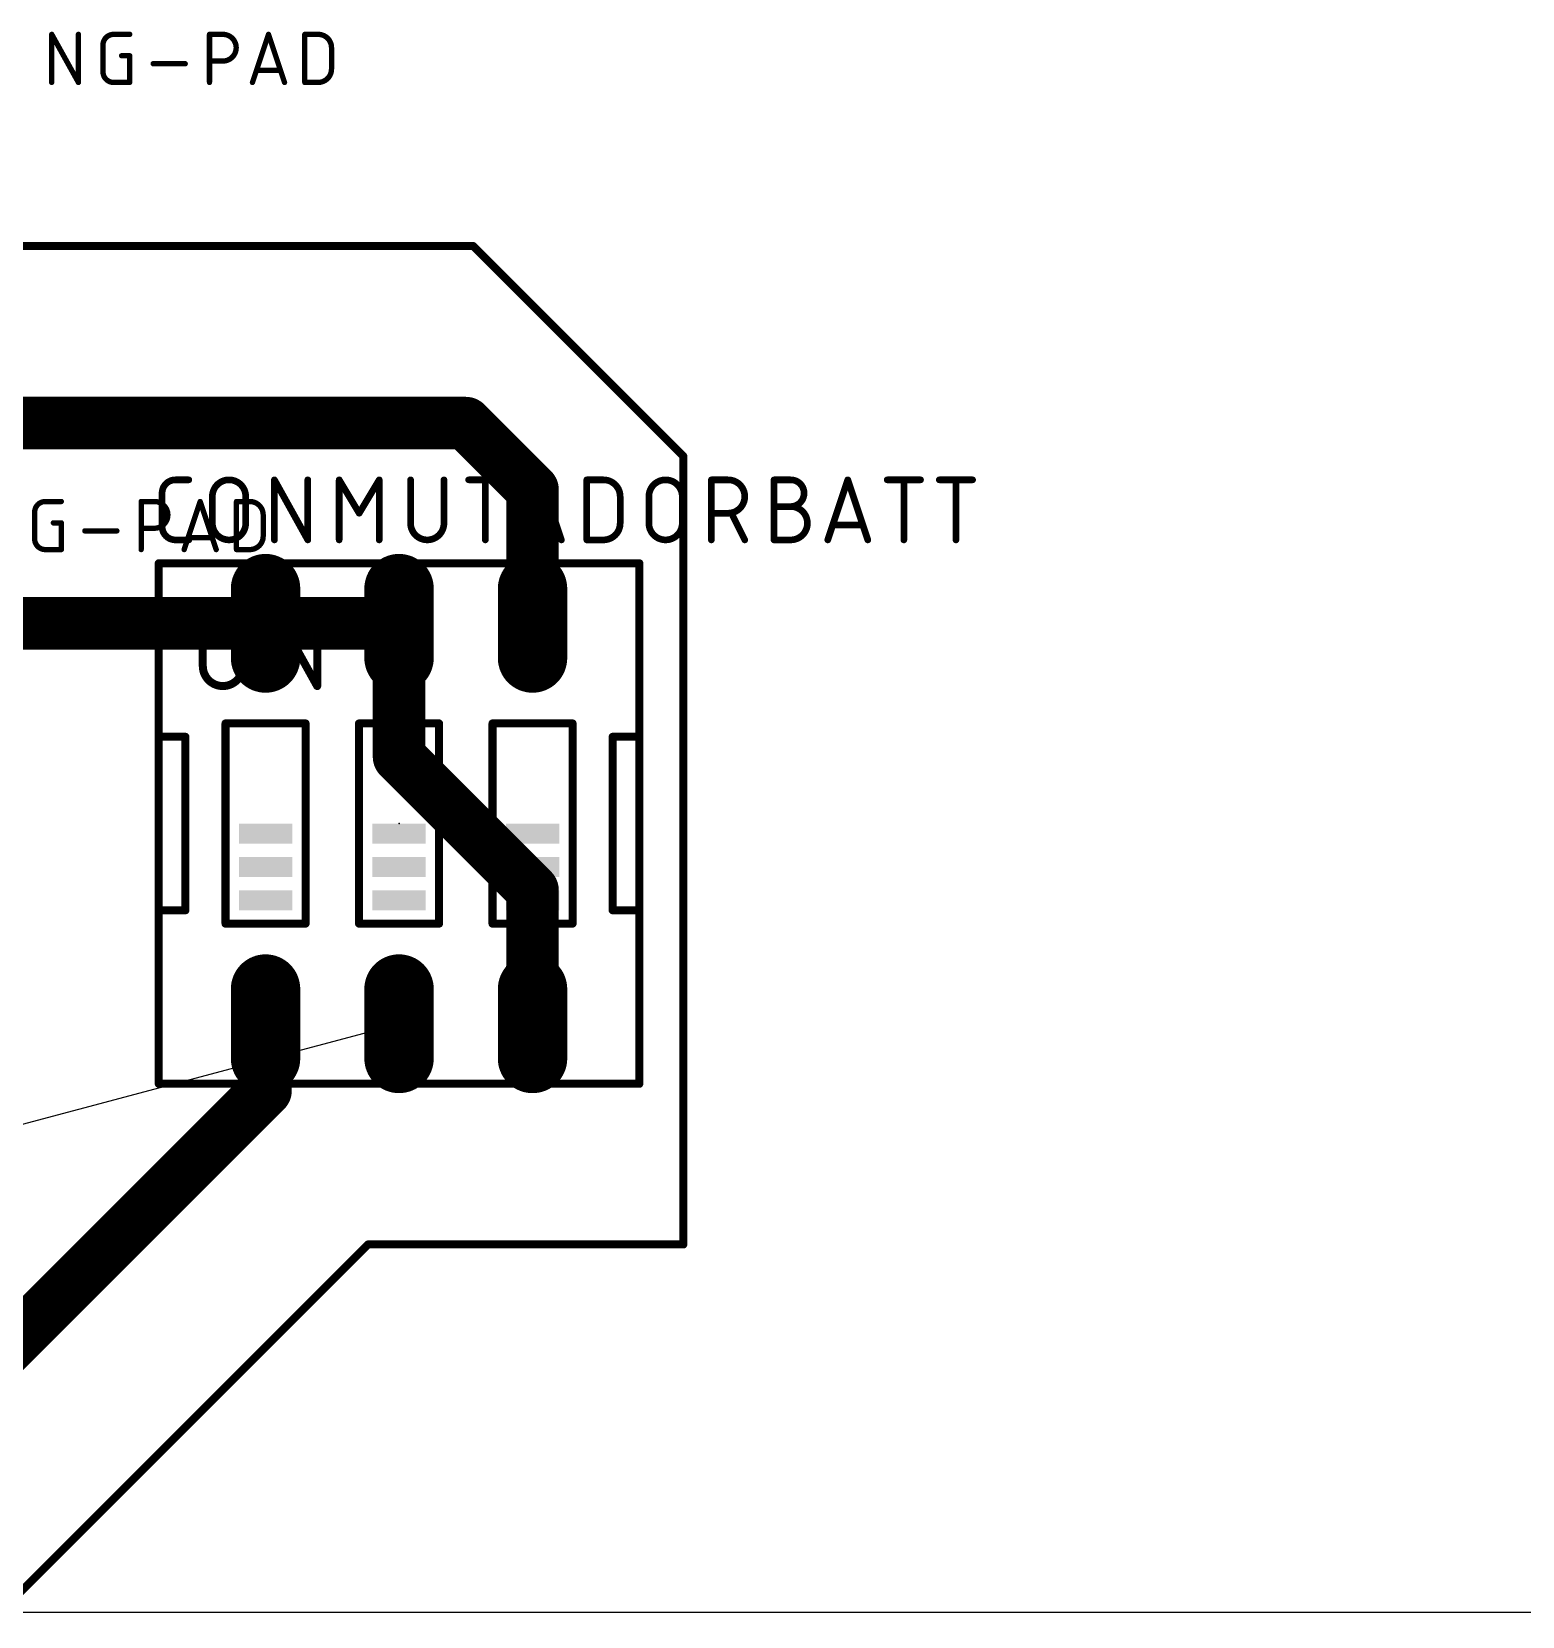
# Model space of a CAD drawing. Extents: x 0 to 132, y 0 to 67.
# Drawn here: x 37.6 to 65.96, y -0.08 to 30.08 of the extents above; entities that cross this region are included whole.
import ezdxf

# ---------------------------------------------------------------- set-up
doc = ezdxf.new("R2010")
doc.units = 0
for name, color, linetype in [('16', 132, 'CONTINUOUS'), ('17', 110, 'CONTINUOUS'), ('19', 53, 'CONTINUOUS'), ('20', 31, 'CONTINUOUS'), ('21', 253, 'CONTINUOUS'), ('23', 53, 'CONTINUOUS'), ('25', 253, 'CONTINUOUS'), ('27', 253, 'CONTINUOUS'), ('51', 253, 'CONTINUOUS')]:
    doc.layers.add(name, color=color, linetype=linetype)

# ---------------------------------------------------------------- blocks, each defined once
blk = doc.blocks.new('RECT')
blk.add_solid([(-0.5, -0.5), (0.5, -0.5), (-0.5, 0.5), (0.5, 0.5)])
blk = doc.blocks.new('LONGP100')
at = {"const_width": 1}
blk.add_lwpolyline([(-0.5, 0), (0.5, 0)], dxfattribs=at)
at = {"const_width": 0.5}
for points in [[(-0.5, 0.25, 1), (-0.5, -0.25)], [(0.5, -0.25, 1), (0.5, 0.25)]]:
    blk.add_lwpolyline(points, format="xyb", dxfattribs=at)

msp = doc.modelspace()

# ---------------------------------------------------------------- linework, layer by layer
at = {"layer": '16'}
for points, const_width in [([(46, 26), (33, 26)], 0.1524), ([(50, 22), (46, 26)], 0.1524), ([(35.7, 22.63), (45.86, 22.63)], 1), ([(45.86, 22.63), (47.13, 21.36)], 1), ([(50, 7), (50, 22)], 0.1524), ([(47.13, 21.36), (47.13, 18.82)], 1), ([(35.7, 18.82), (42.05, 18.82)], 1), ([(44.59, 18.82), (42.05, 18.82)], 1), ([(44.59, 18.82), (44.59, 16.28)], 1), ([(44.59, 16.28), (47.13, 13.74)], 1), ([(47.13, 13.74), (47.13, 11.2)], 1), ([(42.05, 9.93), (42.05, 11.2)], 1), ([(34.43, 2.31), (42.05, 9.93)], 1), ([(37, 0), (44, 7)], 0.1524), ([(44, 7), (50, 7)], 0.1524)]:
    msp.add_lwpolyline(points, dxfattribs=dict(at, const_width=const_width))
for points, const_width in [([(46.0269, 26.0269, 1), (45.9731, 25.9731)], 0.0762), ([(46, 25.9619, 1), (46, 26.0381)], 0.0762), ([(46.0368, 22.8068, 1), (45.6832, 22.4532)], 0.5), ([(45.86, 22.38, 1), (45.86, 22.88)], 0.5), ([(50.0381, 22, 1), (49.9619, 22)], 0.0762), ([(49.9731, 21.9731, 1), (50.0269, 22.0269)], 0.0762), ([(47.38, 21.36, 1), (46.88, 21.36)], 0.5), ([(46.9532, 21.1832, 1), (47.3068, 21.5368)], 0.5), ([(42.05, 19.07, 1), (42.05, 18.57)], 0.5), ([(42.05, 18.57, 1), (42.05, 19.07)], 0.5), ([(44.84, 18.82, 1), (44.34, 18.82)], 0.5), ([(44.59, 18.57, 1), (44.59, 19.07)], 0.5), ([(46.88, 18.82, 1), (47.38, 18.82)], 0.5), ([(44.7668, 16.4568, 1), (44.4132, 16.1032)], 0.5), ([(44.34, 16.28, 1), (44.84, 16.28)], 0.5), ([(47.38, 13.74, 1), (46.88, 13.74)], 0.5), ([(46.9532, 13.5632, 1), (47.3068, 13.9168)], 0.5), ([(42.3, 11.2, 1), (41.8, 11.2)], 0.5), ([(46.88, 11.2, 1), (47.38, 11.2)], 0.5), ([(42.2268, 9.7532, 1), (41.8732, 10.1068)], 0.5), ([(41.8, 9.93, 1), (42.3, 9.93)], 0.5), ([(44, 7.0381, 1), (44, 6.9619)], 0.0762), ([(44.0269, 6.9731, 1), (43.9731, 7.0269)], 0.0762), ([(49.9619, 7, 1), (50.0381, 7)], 0.0762), ([(50, 6.9619, 1), (50, 7.0381)], 0.0762)]:
    msp.add_lwpolyline(points, format="xyb", dxfattribs=dict(at, const_width=const_width))
at = {"layer": '19'}
msp.add_line((25.54, 6.12), (44.59, 11.2), dxfattribs=at)
at = {"layer": '20'}
msp.add_line((0, 0), (132, 0), dxfattribs=at)
at = {"layer": '21', "const_width": 0.1524}
for points in [[(49.162, 19.963), (40.018, 19.963)], [(40.018, 19.963), (40.018, 16.661)], [(49.162, 16.661), (49.162, 19.963)], [(41.288, 16.915), (41.288, 13.105)], [(41.288, 16.915), (42.812, 16.915)], [(42.812, 13.105), (42.812, 16.915)], [(43.828, 16.915), (43.828, 13.105)], [(43.828, 16.915), (45.352, 16.915)], [(45.352, 13.105), (45.352, 16.915)], [(46.368, 16.915), (46.368, 13.105)], [(46.368, 16.915), (47.892, 16.915)], [(47.892, 13.105), (47.892, 16.915)], [(40.526, 16.661), (40.018, 16.661)], [(40.018, 16.661), (40.018, 13.359)], [(40.526, 13.359), (40.526, 16.661)], [(49.162, 16.661), (48.654, 16.661)], [(48.654, 16.661), (48.654, 13.359)], [(49.162, 13.359), (49.162, 16.661)], [(40.018, 13.359), (40.526, 13.359)], [(40.018, 13.359), (40.018, 10.057)], [(48.654, 13.359), (49.162, 13.359)], [(49.162, 10.057), (49.162, 13.359)], [(42.812, 13.105), (41.288, 13.105)], [(45.352, 13.105), (43.828, 13.105)], [(47.892, 13.105), (46.368, 13.105)], [(40.018, 10.057), (49.162, 10.057)]]:
    msp.add_lwpolyline(points, dxfattribs=at)
at = {"layer": '21', "const_width": 0.0762}
for points in [[(40.018, 20.0011, 1), (40.018, 19.9249)], [(40.0561, 19.963, 1), (39.9799, 19.963)], [(49.2001, 19.963, 1), (49.1239, 19.963)], [(49.162, 19.9249, 1), (49.162, 20.0011)], [(41.3261, 16.915, 1), (41.2499, 16.915)], [(41.288, 16.9531, 1), (41.288, 16.8769)], [(42.8501, 16.915, 1), (42.7739, 16.915)], [(42.812, 16.8769, 1), (42.812, 16.9531)], [(43.8661, 16.915, 1), (43.7899, 16.915)], [(43.828, 16.9531, 1), (43.828, 16.8769)], [(45.3901, 16.915, 1), (45.3139, 16.915)], [(45.352, 16.8769, 1), (45.352, 16.9531)], [(46.4061, 16.915, 1), (46.3299, 16.915)], [(46.368, 16.9531, 1), (46.368, 16.8769)], [(47.9301, 16.915, 1), (47.8539, 16.915)], [(47.892, 16.8769, 1), (47.892, 16.9531)], [(40.018, 16.6991, 1), (40.018, 16.6229)], [(40.0561, 16.661, 1), (39.9799, 16.661)], [(39.9799, 16.661, 1), (40.0561, 16.661)], [(40.5641, 16.661, 1), (40.4879, 16.661)], [(40.526, 16.6229, 1), (40.526, 16.6991)], [(48.654, 16.6991, 1), (48.654, 16.6229)], [(48.6921, 16.661, 1), (48.6159, 16.661)], [(49.2001, 16.661, 1), (49.1239, 16.661)], [(49.1239, 16.661, 1), (49.2001, 16.661)], [(49.162, 16.6229, 1), (49.162, 16.6991)], [(40.018, 13.3971, 1), (40.018, 13.3209)], [(40.0561, 13.359, 1), (39.9799, 13.359)], [(39.9799, 13.359, 1), (40.0561, 13.359)], [(40.4879, 13.359, 1), (40.5641, 13.359)], [(40.526, 13.3209, 1), (40.526, 13.3971)], [(48.654, 13.3971, 1), (48.654, 13.3209)], [(48.6159, 13.359, 1), (48.6921, 13.359)], [(49.2001, 13.359, 1), (49.1239, 13.359)], [(49.1239, 13.359, 1), (49.2001, 13.359)], [(49.162, 13.3209, 1), (49.162, 13.3971)], [(41.288, 13.1431, 1), (41.288, 13.0669)], [(41.2499, 13.105, 1), (41.3261, 13.105)], [(42.7739, 13.105, 1), (42.8501, 13.105)], [(42.812, 13.0669, 1), (42.812, 13.1431)], [(43.828, 13.1431, 1), (43.828, 13.0669)], [(43.7899, 13.105, 1), (43.8661, 13.105)], [(45.3139, 13.105, 1), (45.3901, 13.105)], [(45.352, 13.0669, 1), (45.352, 13.1431)], [(46.368, 13.1431, 1), (46.368, 13.0669)], [(46.3299, 13.105, 1), (46.4061, 13.105)], [(47.8539, 13.105, 1), (47.9301, 13.105)], [(47.892, 13.0669, 1), (47.892, 13.1431)], [(40.018, 10.0951, 1), (40.018, 10.0189)], [(39.9799, 10.057, 1), (40.0561, 10.057)], [(49.1239, 10.057, 1), (49.2001, 10.057)], [(49.162, 10.0189, 1), (49.162, 10.0951)]]:
    msp.add_lwpolyline(points, format="xyb", dxfattribs=at)
at = {"layer": '23'}
msp.add_point((44.59, 15.01), dxfattribs=at)
at = {"layer": '25'}
for points, const_width in [([(40.3355, 21.5505, 0.4142), (40.0815, 21.2965)], 0.127), ([(40.3355, 21.5822, 1), (40.3355, 21.5188)], 0.0635), ([(40.3355, 21.5188, 1), (40.3355, 21.5822)], 0.0635), ([(40.5895, 21.5188, 1), (40.5895, 21.5822)], 0.0635), ([(41.6727, 21.233, 1), (41.0377, 21.233)], 0.127), ([(42.2506, 21.5505, 1), (42.1871, 21.5505)], 0.0635), ([(42.2466, 21.5659, 1), (42.1911, 21.5351)], 0.0635), ([(42.8856, 21.5505, 1), (42.8221, 21.5505)], 0.0635), ([(43.4825, 21.5505, 1), (43.419, 21.5505)], 0.0635), ([(43.478, 21.5668, 1), (43.4235, 21.5342)], 0.0635), ([(44.2445, 21.5505, 1), (44.181, 21.5505)], 0.0635), ([(44.24, 21.5342, 1), (44.1855, 21.5668)], 0.0635), ([(44.8414, 21.5505, 1), (44.7779, 21.5505)], 0.0635), ([(45.4764, 21.5505, 1), (45.4129, 21.5505)], 0.0635), ([(45.9145, 21.5822, 1), (45.9145, 21.5188)], 0.0635), ([(46.2638, 21.5505, 1), (46.2003, 21.5505)], 0.0635), ([(46.5495, 21.5188, 1), (46.5495, 21.5822)], 0.0635), ([(47.329, 21.5605, 1), (47.2687, 21.5405)], 0.0635), ([(47.329, 21.5405, 1), (47.2687, 21.5605)], 0.0635), ([(48.1942, 21.5505, 1), (48.1307, 21.5505)], 0.0635), ([(48.1624, 21.5822, 1), (48.1624, 21.5188)], 0.0635), ([(48.7974, 21.233, 0.4142), (48.4799, 21.5505)], 0.127), ([(48.4799, 21.5822, 1), (48.4799, 21.5188)], 0.0635), ([(48.4799, 21.5188, 1), (48.4799, 21.5822)], 0.0635), ([(49.9785, 21.233, 1), (49.3435, 21.233)], 0.127), ([(50.5647, 21.5505, 1), (50.5012, 21.5505)], 0.0635), ([(50.5329, 21.5822, 1), (50.5329, 21.5188)], 0.0635), ([(50.8504, 20.9155, 1), (50.8504, 21.5505)], 0.127), ([(50.8504, 21.5822, 1), (50.8504, 21.5188)], 0.0635), ([(50.8504, 21.5188, 1), (50.8504, 21.5822)], 0.0635), ([(51.7565, 21.5505, 1), (51.693, 21.5505)], 0.0635), ([(51.7248, 21.5822, 1), (51.7248, 21.5188)], 0.0635), ([(52.0423, 21.0425, 1), (52.0423, 21.5505)], 0.127), ([(52.0423, 21.5822, 1), (52.0423, 21.5188)], 0.0635), ([(52.0423, 21.5188, 1), (52.0423, 21.5822)], 0.0635), ([(53.1583, 21.5605, 1), (53.098, 21.5405)], 0.0635), ([(53.1583, 21.5405, 1), (53.098, 21.5605)], 0.0635), ([(53.8774, 21.5822, 1), (53.8774, 21.5188)], 0.0635), ([(54.2267, 21.5505, 1), (54.1632, 21.5505)], 0.0635), ([(54.5124, 21.5188, 1), (54.5124, 21.5822)], 0.0635), ([(54.868, 21.5822, 1), (54.868, 21.5188)], 0.0635), ([(55.2173, 21.5505, 1), (55.1538, 21.5505)], 0.0635), ([(55.503, 21.5188, 1), (55.503, 21.5822)], 0.0635), ([(40.1133, 21.2965, 1), (40.0498, 21.2965)], 0.0635), ([(40.0498, 21.2965, 1), (40.1133, 21.2965)], 0.0635), ([(41.0695, 21.233, 1), (41.006, 21.233)], 0.0635), ([(41.006, 21.233, 1), (41.0695, 21.233)], 0.0635), ([(41.7045, 21.233, 1), (41.641, 21.233)], 0.0635), ([(41.641, 21.233, 1), (41.7045, 21.233)], 0.0635), ([(48.8292, 21.233, 1), (48.7657, 21.233)], 0.0635), ([(48.7657, 21.233, 1), (48.8292, 21.233)], 0.0635), ([(49.3753, 21.233, 1), (49.3118, 21.233)], 0.0635), ([(49.3118, 21.233, 1), (49.3753, 21.233)], 0.0635), ([(50.0103, 21.233, 1), (49.9468, 21.233)], 0.0635), ([(49.9468, 21.233, 1), (50.0103, 21.233)], 0.0635), ([(43.8045, 20.9318, 1), (43.859, 20.8992)], 0.0635), ([(43.8045, 20.8992, 1), (43.859, 20.9318)], 0.0635), ([(50.5329, 20.9473, 1), (50.5329, 20.8838)], 0.0635), ([(50.8504, 20.9473, 1), (50.8504, 20.8838)], 0.0635), ([(50.8504, 20.8838, 1), (50.8504, 20.9473)], 0.0635), ([(50.9423, 20.9297, 1), (50.8855, 20.9013)], 0.0635), ([(51.7248, 21.0742, 1), (51.7248, 21.0108)], 0.0635), ([(52.0423, 20.4075, 1), (52.0423, 21.0425)], 0.127), ([(52.0423, 21.0742, 1), (52.0423, 21.0108)], 0.0635), ([(52.0423, 21.0742, 1), (52.0423, 21.0108)], 0.0635), ([(52.0423, 21.0108, 1), (52.0423, 21.0742)], 0.0635), ([(40.0815, 20.6615, 0.4142), (40.3355, 20.4075)], 0.127), ([(40.1133, 20.6615, 1), (40.0498, 20.6615)], 0.0635), ([(40.0498, 20.6615, 1), (40.1133, 20.6615)], 0.0635), ([(41.0377, 20.725, 1), (41.6727, 20.725)], 0.127), ([(41.0695, 20.725, 1), (41.006, 20.725)], 0.0635), ([(41.006, 20.725, 1), (41.0695, 20.725)], 0.0635), ([(41.7045, 20.725, 1), (41.641, 20.725)], 0.0635), ([(41.641, 20.725, 1), (41.7045, 20.725)], 0.0635), ([(44.8096, 20.725, 1), (45.4446, 20.725)], 0.127), ([(44.8414, 20.725, 1), (44.7779, 20.725)], 0.0635), ([(44.7779, 20.725, 1), (44.8414, 20.725)], 0.0635), ([(45.4764, 20.725, 1), (45.4129, 20.725)], 0.0635), ([(45.4129, 20.725, 1), (45.4764, 20.725)], 0.0635), ([(47.0131, 20.725, 1), (47.0131, 20.6615)], 0.0635), ([(47.5846, 20.6615, 1), (47.5846, 20.725)], 0.0635), ([(48.4799, 20.4075, 0.4142), (48.7974, 20.725)], 0.127), ([(48.8292, 20.725, 1), (48.7657, 20.725)], 0.0635), ([(48.7657, 20.725, 1), (48.8292, 20.725)], 0.0635), ([(49.3435, 20.725, 1), (49.9785, 20.725)], 0.127), ([(49.3753, 20.725, 1), (49.3118, 20.725)], 0.0635), ([(49.3118, 20.725, 1), (49.3753, 20.725)], 0.0635), ([(50.0103, 20.725, 1), (49.9468, 20.725)], 0.0635), ([(49.9468, 20.725, 1), (50.0103, 20.725)], 0.0635), ([(52.8424, 20.725, 1), (52.8424, 20.6615)], 0.0635), ([(53.4139, 20.6615, 1), (53.4139, 20.725)], 0.0635), ([(40.3355, 20.4393, 1), (40.3355, 20.3758)], 0.0635), ([(40.3355, 20.3758, 1), (40.3355, 20.4393)], 0.0635), ([(40.5895, 20.3758, 1), (40.5895, 20.4393)], 0.0635), ([(42.1871, 20.4075, 1), (42.2506, 20.4075)], 0.0635), ([(42.8221, 20.4075, 1), (42.8856, 20.4075)], 0.0635), ([(42.8261, 20.3921, 1), (42.8816, 20.4229)], 0.0635), ([(43.419, 20.4075, 1), (43.4825, 20.4075)], 0.0635), ([(44.181, 20.4075, 1), (44.2445, 20.4075)], 0.0635), ([(46.2003, 20.4075, 1), (46.2638, 20.4075)], 0.0635), ([(46.8877, 20.4175, 1), (46.948, 20.3975)], 0.0635), ([(47.6497, 20.3975, 1), (47.71, 20.4175)], 0.0635), ([(48.1624, 20.4393, 1), (48.1624, 20.3758)], 0.0635), ([(48.1307, 20.4075, 1), (48.1942, 20.4075)], 0.0635), ([(48.4799, 20.4393, 1), (48.4799, 20.3758)], 0.0635), ([(48.4799, 20.3758, 1), (48.4799, 20.4393)], 0.0635), ([(50.5012, 20.4075, 1), (50.5647, 20.4075)], 0.0635), ([(51.1395, 20.3933, 1), (51.1963, 20.4217)], 0.0635), ([(51.693, 20.4075, 1), (51.7565, 20.4075)], 0.0635), ([(51.7248, 20.4393, 1), (51.7248, 20.3758)], 0.0635), ([(52.0423, 20.4393, 1), (52.0423, 20.3758)], 0.0635), ([(52.0423, 20.3758, 1), (52.0423, 20.4393)], 0.0635), ([(52.717, 20.4175, 1), (52.7773, 20.3975)], 0.0635), ([(53.479, 20.3975, 1), (53.5393, 20.4175)], 0.0635), ([(54.1632, 20.4075, 1), (54.2267, 20.4075)], 0.0635), ([(55.1538, 20.4075, 1), (55.2173, 20.4075)], 0.0635)]:
    msp.add_lwpolyline(points, format="xyb", dxfattribs=dict(at, const_width=const_width))
at = {"layer": '25', "const_width": 0.127}
for points in [[(40.3355, 21.5505), (40.5895, 21.5505)], [(42.2188, 20.4075), (42.2188, 21.5505)], [(42.2188, 21.5505), (42.8538, 20.4075)], [(42.8538, 20.4075), (42.8538, 21.5505)], [(43.4507, 20.4075), (43.4507, 21.5505)], [(43.4507, 21.5505), (43.8317, 20.9155)], [(43.8317, 20.9155), (44.2127, 21.5505)], [(44.2127, 21.5505), (44.2127, 20.4075)], [(44.8096, 21.5505), (44.8096, 20.725)], [(45.4446, 20.725), (45.4446, 21.5505)], [(45.9145, 21.5505), (46.5495, 21.5505)], [(46.232, 20.4075), (46.232, 21.5505)], [(46.9178, 20.4075), (47.2988, 21.5505)], [(47.2988, 21.5505), (47.6798, 20.4075)], [(48.1624, 20.4075), (48.1624, 21.5505)], [(48.1624, 21.5505), (48.4799, 21.5505)], [(50.5329, 20.4075), (50.5329, 21.5505)], [(50.5329, 21.5505), (50.8504, 21.5505)], [(51.7248, 20.4075), (51.7248, 21.5505)], [(51.7248, 21.5505), (52.0423, 21.5505)], [(52.7471, 20.4075), (53.1281, 21.5505)], [(53.1281, 21.5505), (53.5091, 20.4075)], [(53.8774, 21.5505), (54.5124, 21.5505)], [(54.1949, 20.4075), (54.1949, 21.5505)], [(54.868, 21.5505), (55.503, 21.5505)], [(55.1855, 20.4075), (55.1855, 21.5505)], [(40.0815, 20.6615), (40.0815, 21.2965)], [(41.0377, 20.725), (41.0377, 21.233)], [(41.6727, 21.233), (41.6727, 20.725)], [(48.7974, 21.233), (48.7974, 20.725)], [(49.3435, 20.725), (49.3435, 21.233)], [(49.9785, 21.233), (49.9785, 20.725)], [(50.8504, 20.9155), (50.5329, 20.9155)], [(51.1679, 20.4075), (50.9139, 20.9155)], [(51.7248, 21.0425), (52.0423, 21.0425)], [(47.5846, 20.6933), (47.0131, 20.6933)], [(53.4139, 20.6933), (52.8424, 20.6933)], [(40.5895, 20.4075), (40.3355, 20.4075)], [(48.4799, 20.4075), (48.1624, 20.4075)], [(52.0423, 20.4075), (51.7248, 20.4075)]]:
    msp.add_lwpolyline(points, dxfattribs=at)
at = {"layer": '27', "const_width": 0.1016}
for points in [[(37.9813, 29.1133), (37.9813, 30.0277)], [(37.9813, 30.0277), (38.4893, 29.1133)], [(38.4893, 29.1133), (38.4893, 30.0277)], [(38.9566, 29.3165), (38.9566, 29.8245)], [(39.1598, 30.0277), (39.4646, 30.0277)], [(40.9835, 29.1133), (40.9835, 30.0277)], [(40.9835, 30.0277), (41.2375, 30.0277)], [(41.8014, 29.1133), (42.1062, 30.0277)], [(42.1062, 30.0277), (42.411, 29.1133)], [(42.7971, 29.1133), (42.7971, 30.0277)], [(42.7971, 30.0277), (43.0511, 30.0277)], [(39.3122, 29.6213), (39.4646, 29.6213)], [(39.4646, 29.6213), (39.4646, 29.1133)], [(41.2375, 29.5197), (40.9835, 29.5197)], [(43.3051, 29.7737), (43.3051, 29.3673)], [(39.9117, 29.4689), (40.5213, 29.4689)], [(42.3348, 29.3419), (41.8776, 29.3419)], [(39.4646, 29.1133), (39.1598, 29.1133)], [(43.0511, 29.1133), (42.7971, 29.1133)], [(37.8598, 21.1377), (38.1646, 21.1377)], [(39.6835, 20.2233), (39.6835, 21.1377)], [(39.6835, 21.1377), (39.9375, 21.1377)], [(40.5014, 20.2233), (40.8062, 21.1377)], [(40.8062, 21.1377), (41.111, 20.2233)], [(41.4971, 20.2233), (41.4971, 21.1377)], [(41.4971, 21.1377), (41.7511, 21.1377)], [(37.6566, 20.4265), (37.6566, 20.9345)], [(42.0051, 20.8837), (42.0051, 20.4773)], [(38.0122, 20.7313), (38.1646, 20.7313)], [(38.1646, 20.7313), (38.1646, 20.2233)], [(38.6117, 20.5789), (39.2213, 20.5789)], [(39.9375, 20.6297), (39.6835, 20.6297)], [(38.1646, 20.2233), (37.8598, 20.2233)], [(41.0348, 20.4519), (40.5776, 20.4519)], [(41.7511, 20.2233), (41.4971, 20.2233)]]:
    msp.add_lwpolyline(points, dxfattribs=at)
at = {"layer": '27'}
for points, const_width in [([(38.0067, 30.0277, 1), (37.9559, 30.0277)], 0.0508), ([(38.0035, 30.04, 1), (37.9591, 30.0154)], 0.0508), ([(38.5147, 30.0277, 1), (38.4639, 30.0277)], 0.0508), ([(39.1598, 30.0277, 0.4142), (38.9566, 29.8245)], 0.1016), ([(38.982, 29.8245, 1), (38.9312, 29.8245)], 0.0508), ([(39.1598, 30.0531, 1), (39.1598, 30.0023)], 0.0508), ([(39.1598, 30.0023, 1), (39.1598, 30.0531)], 0.0508), ([(39.4646, 30.0023, 1), (39.4646, 30.0531)], 0.0508), ([(41.0089, 30.0277, 1), (40.9581, 30.0277)], 0.0508), ([(40.9835, 30.0531, 1), (40.9835, 30.0023)], 0.0508), ([(41.2375, 29.5197, 1), (41.2375, 30.0277)], 0.1016), ([(41.2375, 30.0531, 1), (41.2375, 30.0023)], 0.0508), ([(41.2375, 30.0023, 1), (41.2375, 30.0531)], 0.0508), ([(42.1303, 30.0357, 1), (42.0821, 30.0197)], 0.0508), ([(42.1303, 30.0197, 1), (42.0821, 30.0357)], 0.0508), ([(42.8225, 30.0277, 1), (42.7717, 30.0277)], 0.0508), ([(42.7971, 30.0531, 1), (42.7971, 30.0023)], 0.0508), ([(43.3051, 29.7737, 0.4142), (43.0511, 30.0277)], 0.1016), ([(43.0511, 30.0531, 1), (43.0511, 30.0023)], 0.0508), ([(43.0511, 30.0023, 1), (43.0511, 30.0531)], 0.0508), ([(38.9312, 29.8245, 1), (38.982, 29.8245)], 0.0508), ([(39.3122, 29.6467, 1), (39.3122, 29.5959)], 0.0508), ([(39.49, 29.6213, 1), (39.4392, 29.6213)], 0.0508), ([(39.4646, 29.5959, 1), (39.4646, 29.6467)], 0.0508), ([(40.9835, 29.5451, 1), (40.9835, 29.4943)], 0.0508), ([(41.2375, 29.5451, 1), (41.2375, 29.4943)], 0.0508), ([(41.2375, 29.4943, 1), (41.2375, 29.5451)], 0.0508), ([(43.3305, 29.7737, 1), (43.2797, 29.7737)], 0.0508), ([(43.2797, 29.7737, 1), (43.3305, 29.7737)], 0.0508), ([(38.9566, 29.3165, 0.4142), (39.1598, 29.1133)], 0.1016), ([(38.982, 29.3165, 1), (38.9312, 29.3165)], 0.0508), ([(38.9312, 29.3165, 1), (38.982, 29.3165)], 0.0508), ([(39.9117, 29.4943, 1), (39.9117, 29.4435)], 0.0508), ([(40.5213, 29.4435, 1), (40.5213, 29.4943)], 0.0508), ([(41.8776, 29.3673, 1), (41.8776, 29.3165)], 0.0508), ([(42.3348, 29.3165, 1), (42.3348, 29.3673)], 0.0508), ([(43.0511, 29.1133, 0.4142), (43.3051, 29.3673)], 0.1016), ([(43.3305, 29.3673, 1), (43.2797, 29.3673)], 0.0508), ([(43.2797, 29.3673, 1), (43.3305, 29.3673)], 0.0508), ([(37.9559, 29.1133, 1), (38.0067, 29.1133)], 0.0508), ([(38.4639, 29.1133, 1), (38.5147, 29.1133)], 0.0508), ([(38.4671, 29.101, 1), (38.5115, 29.1256)], 0.0508), ([(39.1598, 29.1387, 1), (39.1598, 29.0879)], 0.0508), ([(39.1598, 29.0879, 1), (39.1598, 29.1387)], 0.0508), ([(39.4392, 29.1133, 1), (39.49, 29.1133)], 0.0508), ([(39.4646, 29.0879, 1), (39.4646, 29.1387)], 0.0508), ([(40.9581, 29.1133, 1), (41.0089, 29.1133)], 0.0508), ([(41.7773, 29.1213, 1), (41.8255, 29.1053)], 0.0508), ([(42.3869, 29.1053, 1), (42.4351, 29.1213)], 0.0508), ([(42.7971, 29.1387, 1), (42.7971, 29.0879)], 0.0508), ([(42.7717, 29.1133, 1), (42.8225, 29.1133)], 0.0508), ([(43.0511, 29.1387, 1), (43.0511, 29.0879)], 0.0508), ([(43.0511, 29.0879, 1), (43.0511, 29.1387)], 0.0508), ([(37.8598, 21.1377, 0.4142), (37.6566, 20.9345)], 0.1016), ([(37.8598, 21.1631, 1), (37.8598, 21.1123)], 0.0508), ([(37.8598, 21.1123, 1), (37.8598, 21.1631)], 0.0508), ([(38.1646, 21.1123, 1), (38.1646, 21.1631)], 0.0508), ([(39.7089, 21.1377, 1), (39.6581, 21.1377)], 0.0508), ([(39.6835, 21.1631, 1), (39.6835, 21.1123)], 0.0508), ([(39.9375, 20.6297, 1), (39.9375, 21.1377)], 0.1016), ([(39.9375, 21.1631, 1), (39.9375, 21.1123)], 0.0508), ([(39.9375, 21.1123, 1), (39.9375, 21.1631)], 0.0508), ([(40.8303, 21.1457, 1), (40.7821, 21.1297)], 0.0508), ([(40.8303, 21.1297, 1), (40.7821, 21.1457)], 0.0508), ([(41.5225, 21.1377, 1), (41.4717, 21.1377)], 0.0508), ([(41.4971, 21.1631, 1), (41.4971, 21.1123)], 0.0508), ([(42.0051, 20.8837, 0.4142), (41.7511, 21.1377)], 0.1016), ([(41.7511, 21.1631, 1), (41.7511, 21.1123)], 0.0508), ([(41.7511, 21.1123, 1), (41.7511, 21.1631)], 0.0508), ([(37.682, 20.9345, 1), (37.6312, 20.9345)], 0.0508), ([(37.6312, 20.9345, 1), (37.682, 20.9345)], 0.0508), ([(42.0305, 20.8837, 1), (41.9797, 20.8837)], 0.0508), ([(41.9797, 20.8837, 1), (42.0305, 20.8837)], 0.0508), ([(38.0122, 20.7567, 1), (38.0122, 20.7059)], 0.0508), ([(38.19, 20.7313, 1), (38.1392, 20.7313)], 0.0508), ([(38.1646, 20.7059, 1), (38.1646, 20.7567)], 0.0508), ([(38.6117, 20.6043, 1), (38.6117, 20.5535)], 0.0508), ([(39.2213, 20.5535, 1), (39.2213, 20.6043)], 0.0508), ([(39.6835, 20.6551, 1), (39.6835, 20.6043)], 0.0508), ([(39.9375, 20.6551, 1), (39.9375, 20.6043)], 0.0508), ([(39.9375, 20.6043, 1), (39.9375, 20.6551)], 0.0508), ([(41.7511, 20.2233, 0.4142), (42.0051, 20.4773)], 0.1016), ([(42.0305, 20.4773, 1), (41.9797, 20.4773)], 0.0508), ([(37.6566, 20.4265, 0.4142), (37.8598, 20.2233)], 0.1016), ([(37.682, 20.4265, 1), (37.6312, 20.4265)], 0.0508), ([(37.6312, 20.4265, 1), (37.682, 20.4265)], 0.0508), ([(37.8598, 20.2487, 1), (37.8598, 20.1979)], 0.0508), ([(37.8598, 20.1979, 1), (37.8598, 20.2487)], 0.0508), ([(38.1392, 20.2233, 1), (38.19, 20.2233)], 0.0508), ([(38.1646, 20.1979, 1), (38.1646, 20.2487)], 0.0508), ([(39.6581, 20.2233, 1), (39.7089, 20.2233)], 0.0508), ([(40.4773, 20.2313, 1), (40.5255, 20.2153)], 0.0508), ([(40.5776, 20.4773, 1), (40.5776, 20.4265)], 0.0508), ([(41.0348, 20.4265, 1), (41.0348, 20.4773)], 0.0508), ([(41.0869, 20.2153, 1), (41.1351, 20.2313)], 0.0508), ([(41.4971, 20.2487, 1), (41.4971, 20.1979)], 0.0508), ([(41.4717, 20.2233, 1), (41.5225, 20.2233)], 0.0508), ([(41.7511, 20.2487, 1), (41.7511, 20.1979)], 0.0508), ([(41.7511, 20.1979, 1), (41.7511, 20.2487)], 0.0508), ([(41.9797, 20.4773, 1), (42.0305, 20.4773)], 0.0508)]:
    msp.add_lwpolyline(points, format="xyb", dxfattribs=dict(at, const_width=const_width))
at = {"layer": '51'}
for points, const_width in [([(41.6182, 18.6168, 1), (40.8562, 18.6168)], 0.1524), ([(42.3088, 18.9978, 1), (42.2326, 18.9978)], 0.0762), ([(42.304, 19.0163, 1), (42.2374, 18.9793)], 0.0762), ([(43.0708, 18.9978, 1), (42.9946, 18.9978)], 0.0762), ([(40.8943, 18.6168, 1), (40.8181, 18.6168)], 0.0762), ([(40.8181, 18.6168, 1), (40.8943, 18.6168)], 0.0762), ([(41.6563, 18.6168, 1), (41.5801, 18.6168)], 0.0762), ([(41.5801, 18.6168, 1), (41.6563, 18.6168)], 0.0762), ([(40.8562, 18.0072, 1), (41.6182, 18.0072)], 0.1524), ([(40.8943, 18.0072, 1), (40.8181, 18.0072)], 0.0762), ([(40.8181, 18.0072, 1), (40.8943, 18.0072)], 0.0762), ([(41.6563, 18.0072, 1), (41.5801, 18.0072)], 0.0762), ([(41.5801, 18.0072, 1), (41.6563, 18.0072)], 0.0762), ([(42.2326, 17.6262, 1), (42.3088, 17.6262)], 0.0762), ([(42.9946, 17.6262, 1), (43.0708, 17.6262)], 0.0762), ([(42.9994, 17.6077, 1), (43.066, 17.6447)], 0.0762), ([(42.2913, 12.2668, 1), (42.2151, 12.2668)], 0.0762), ([(42.277, 12.237, 1), (42.2294, 12.2966)], 0.0762), ([(44.5773, 12.2668, 0.3252), (44.1582, 11.962)], 0.1524), ([(44.9202, 11.9239, 0.4142), (44.5773, 12.2668)], 0.1524), ([(44.5773, 12.3049, 1), (44.5773, 12.2287)], 0.0762), ([(44.5773, 12.2287, 1), (44.5773, 12.3049)], 0.0762), ([(46.6982, 12.3049, 1), (46.6982, 12.2287)], 0.0762), ([(47.1554, 11.6572, 1), (47.1554, 12.2668)], 0.1524), ([(47.1554, 12.3049, 1), (47.1554, 12.2287)], 0.0762), ([(47.1554, 12.2287, 1), (47.1554, 12.3049)], 0.0762), ([(41.8484, 11.9918, 1), (41.896, 11.9322)], 0.0762), ([(44.122, 11.9737, 1), (44.1944, 11.9503)], 0.0762), ([(44.8059, 11.6572, 0.2053), (44.9202, 11.9239)], 0.1524), ([(44.9583, 11.9239, 1), (44.8821, 11.9239)], 0.0762), ([(44.8821, 11.9239, 1), (44.9583, 11.9239)], 0.0762), ([(44.7796, 11.6848, 1), (44.8322, 11.6296)], 0.0762), ([(44.8349, 11.6325, 1), (44.7769, 11.6819)], 0.0762), ([(46.8506, 11.6953, 1), (46.8506, 11.6191)], 0.0762), ([(47.0792, 10.8952, 1), (47.0792, 11.6572)], 0.1524), ([(47.0792, 11.6953, 1), (47.0792, 11.6191)], 0.0762), ([(47.1554, 11.6953, 1), (47.1554, 11.6191)], 0.0762), ([(47.1554, 11.6191, 1), (47.1554, 11.6953)], 0.0762), ([(41.8722, 10.9333, 1), (41.8722, 10.8571)], 0.0762), ([(42.2151, 10.8952, 1), (42.2913, 10.8952)], 0.0762), ([(42.6342, 10.8571, 1), (42.6342, 10.9333)], 0.0762), ([(44.1582, 10.9333, 1), (44.1582, 10.8571)], 0.0762), ([(44.1292, 10.9199, 1), (44.1872, 10.8705)], 0.0762), ([(44.9202, 10.8571, 1), (44.9202, 10.9333)], 0.0762), ([(46.6982, 10.9333, 1), (46.6982, 10.8571)], 0.0762), ([(47.0792, 10.9333, 1), (47.0792, 10.8571)], 0.0762), ([(47.0792, 10.8571, 1), (47.0792, 10.9333)], 0.0762)]:
    msp.add_lwpolyline(points, format="xyb", dxfattribs=dict(at, const_width=const_width))
at = {"layer": '51', "const_width": 0.1524}
for points in [[(42.2707, 17.6262), (42.2707, 18.9978)], [(42.2707, 18.9978), (43.0327, 17.6262)], [(43.0327, 17.6262), (43.0327, 18.9978)], [(40.8562, 18.0072), (40.8562, 18.6168)], [(41.6182, 18.6168), (41.6182, 18.0072)], [(41.8722, 11.962), (42.2532, 12.2668)], [(42.2532, 12.2668), (42.2532, 10.8952)], [(46.6982, 12.2668), (47.1554, 12.2668)], [(44.8059, 11.6572), (44.1582, 10.8952)], [(47.1554, 11.6572), (46.8506, 11.6572)], [(41.8722, 10.8952), (42.6342, 10.8952)], [(44.1582, 10.8952), (44.9202, 10.8952)], [(46.6982, 10.8952), (47.0792, 10.8952)]]:
    msp.add_lwpolyline(points, dxfattribs=at)

# ---------------------------------------------------------------- block references
at = {"layer": '17', "xscale": 1.3208, "yscale": 1.3208, "rotation": 90}
for p in [(42.05, 18.82), (42.05, 18.82), (44.59, 18.82), (44.59, 18.82), (47.13, 18.82), (47.13, 18.82), (42.05, 11.2), (42.05, 11.2), (44.59, 11.2), (44.59, 11.2), (47.13, 11.2), (47.13, 11.2)]:
    msp.add_blockref('LONGP100', p, dxfattribs=at)
at = {"layer": '21', "xscale": 1.016, "yscale": 0.381}
for p in [(42.05, 14.8195), (44.59, 14.8195), (47.13, 14.8195), (42.05, 14.1845), (44.59, 14.1845), (47.13, 14.1845), (42.05, 13.5495), (44.59, 13.5495), (47.13, 13.5495)]:
    msp.add_blockref('RECT', p, dxfattribs=at)

doc.saveas('drawing.dxf')
